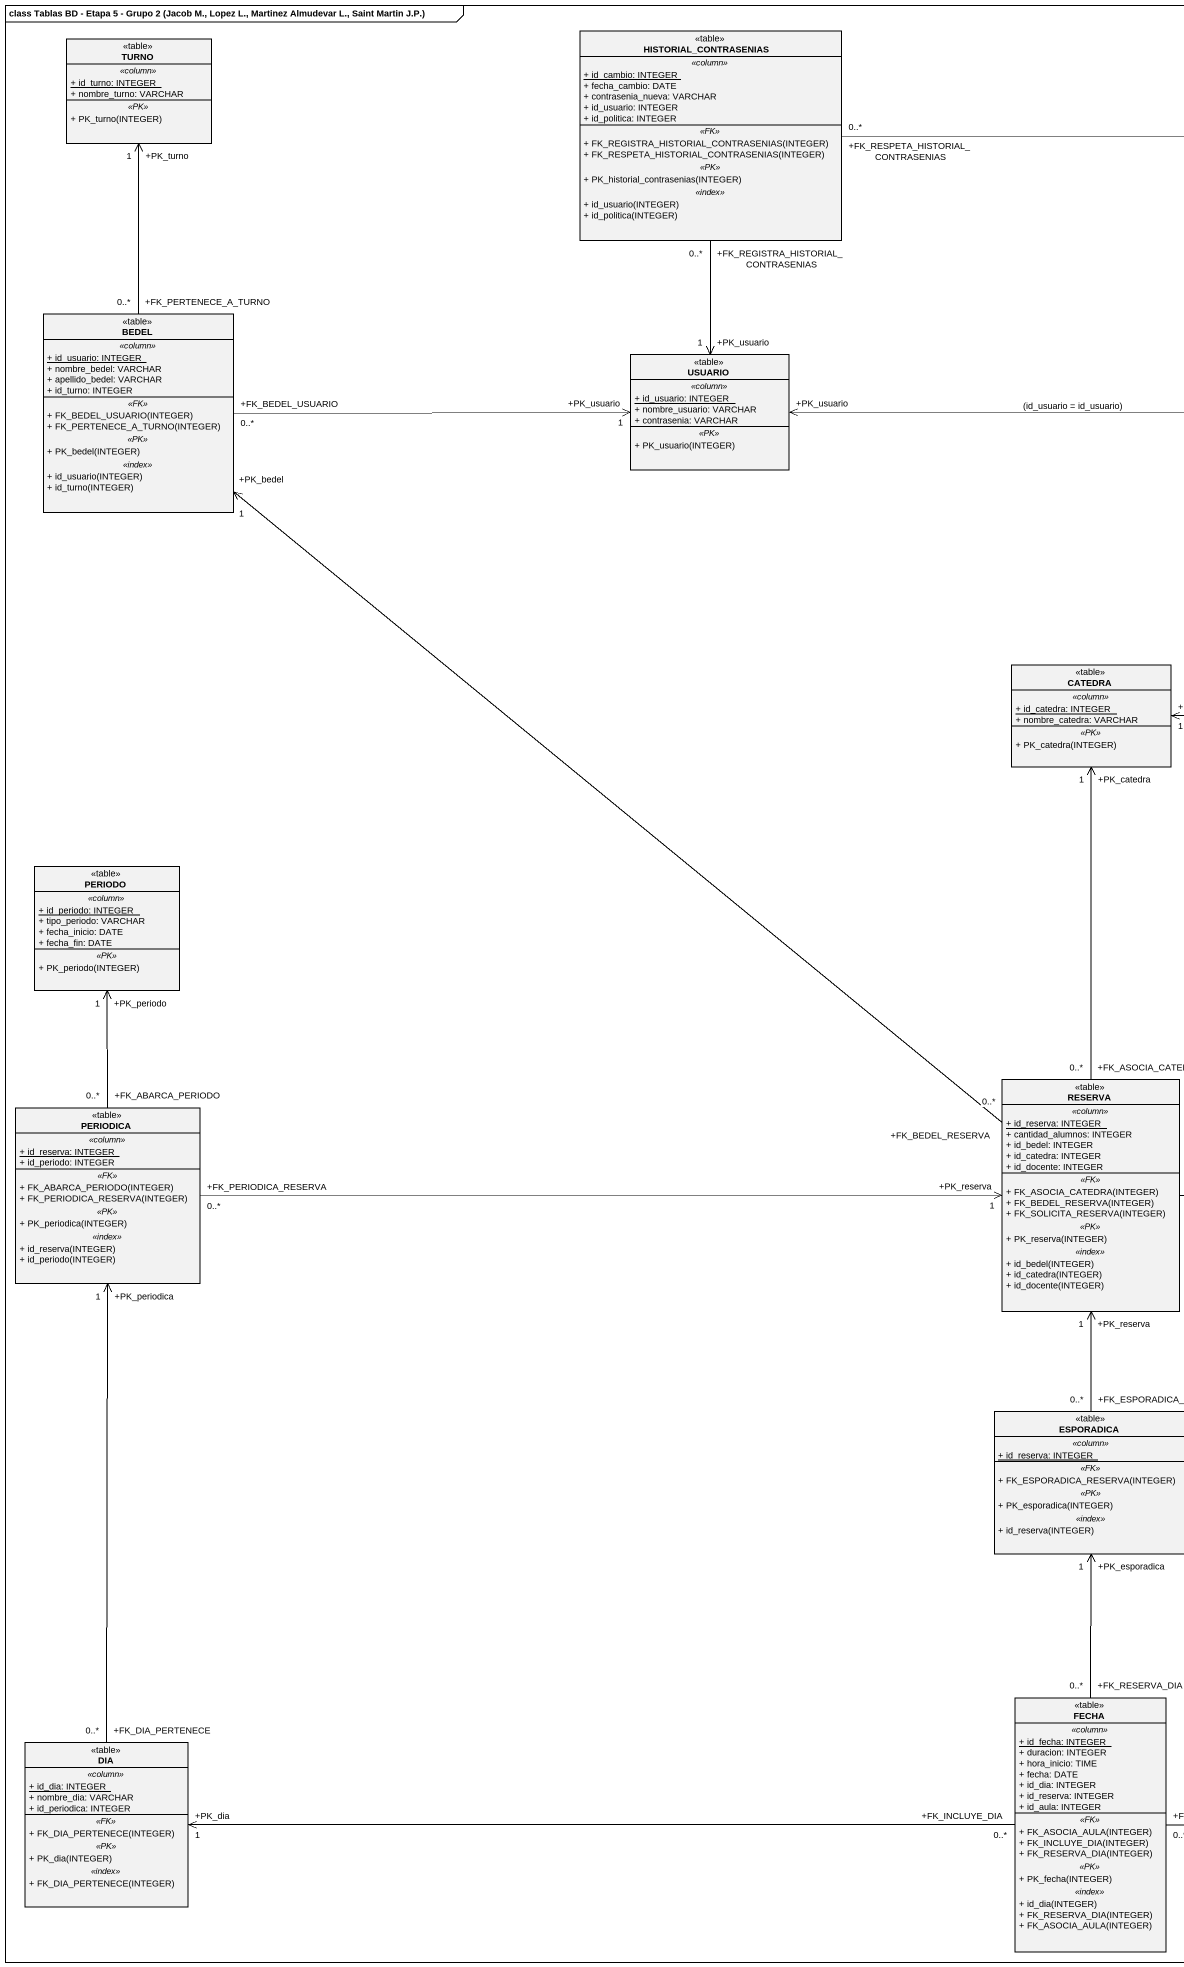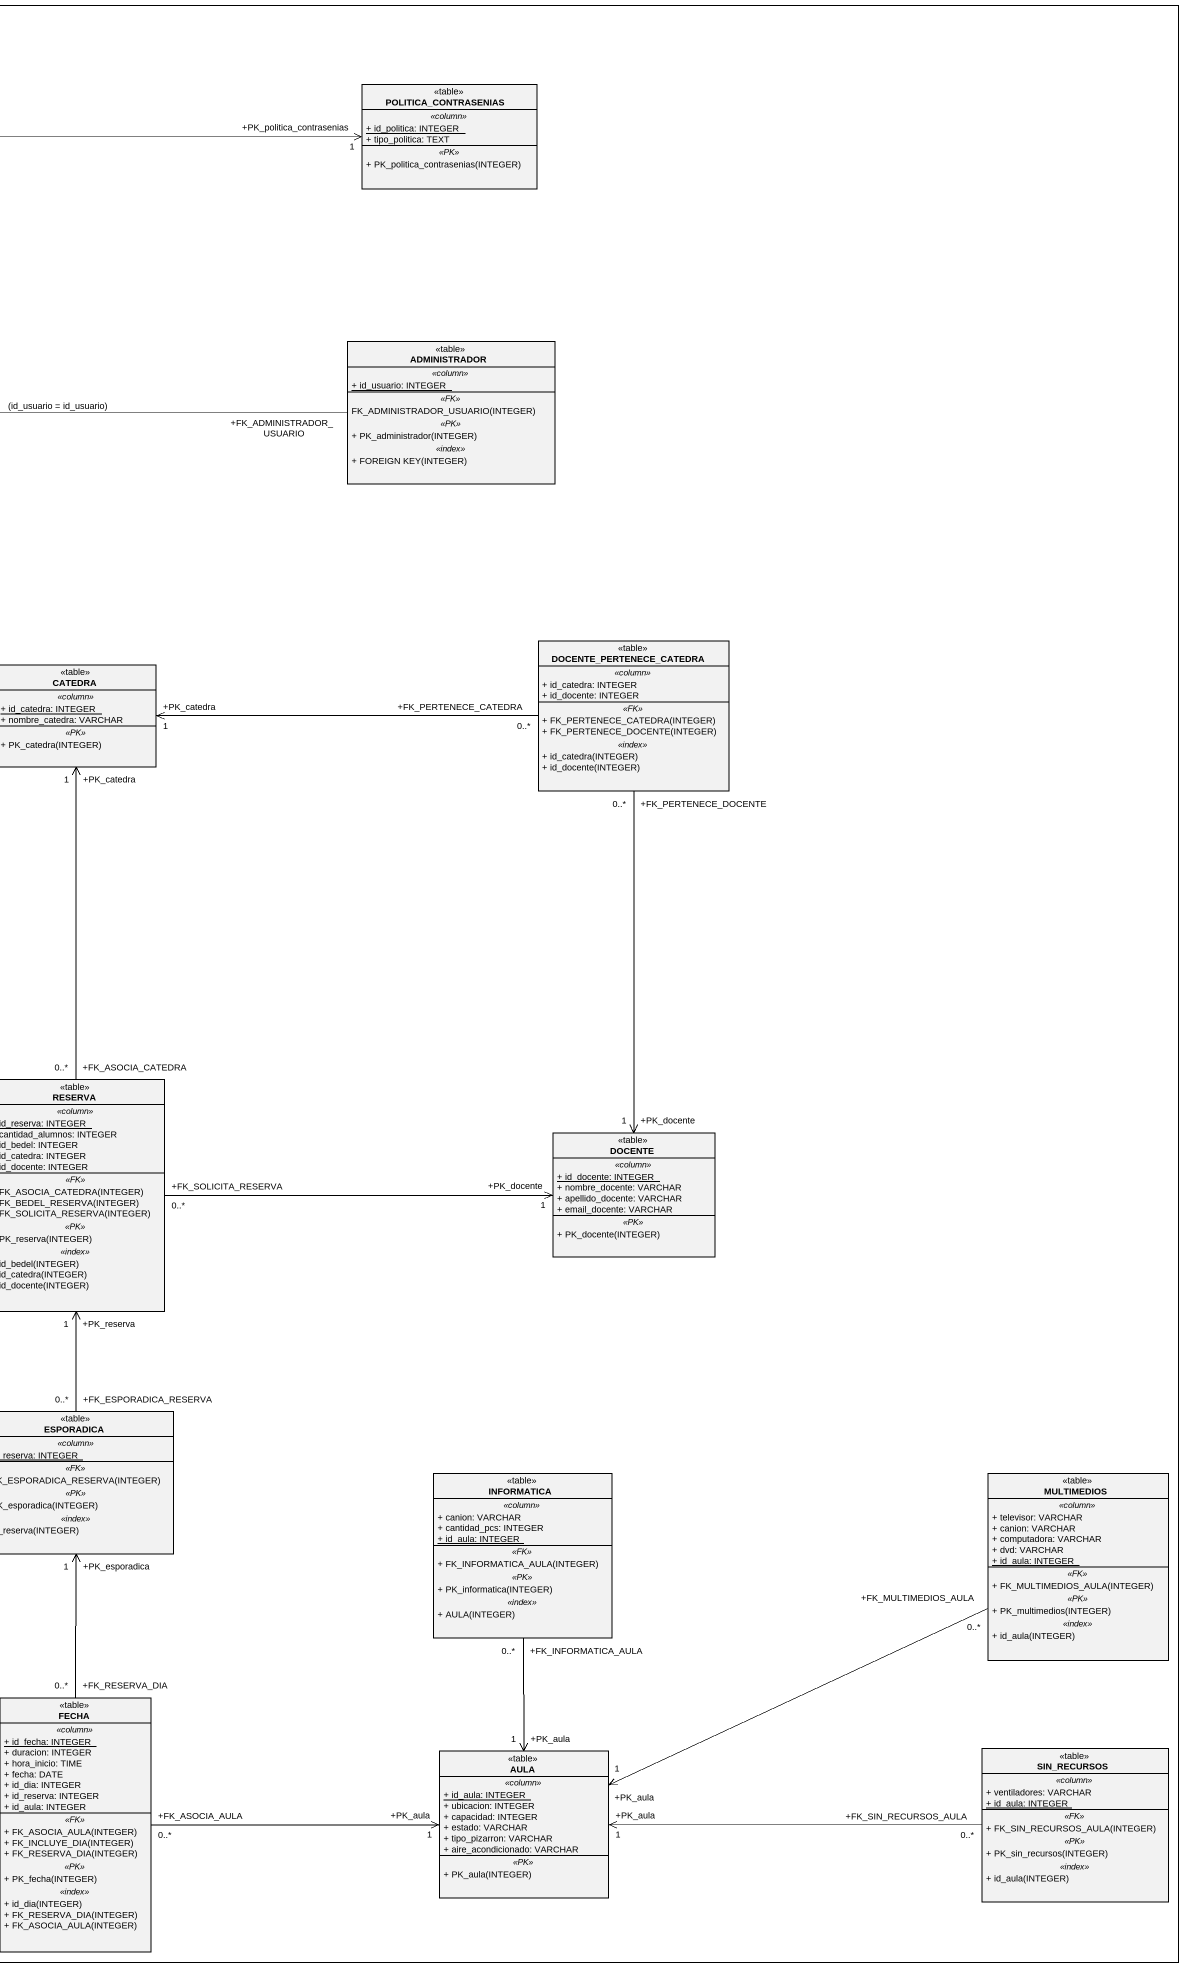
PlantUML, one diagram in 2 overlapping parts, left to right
@startuml
mainframe class Tablas BD - Etapa 5 - Grupo 2 (Jacob M., Lopez L., Martinez Almudevar L., Saint Martin J.P.)
hide circle
hide empty members
skinparam classAttributeIconSize 0
class TURNO <<table>> {
  .. <<column>> ..
  {static} + id_turno: INTEGER
  + nombre_turno: VARCHAR
  .. <<PK>> ..
  + PK_turno(INTEGER)
}
class HISTORIAL_CONTRASENIAS <<table>> {
  .. <<column>> ..
  {static} + id_cambio: INTEGER
  + fecha_cambio: DATE
  + contrasenia_nueva: VARCHAR
  + id_usuario: INTEGER
  + id_politica: INTEGER
  .. <<FK>> ..
  + FK_REGISTRA_HISTORIAL_CONTRASENIAS(INTEGER)
  + FK_RESPETA_HISTORIAL_CONTRASENIAS(INTEGER)
  .. <<PK>> ..
  + PK_historial_contrasenias(INTEGER)
  .. <<index>> ..
  + id_usuario(INTEGER)
  + id_politica(INTEGER)
}
class POLITICA_CONTRASENIAS <<table>> {
  .. <<column>> ..
  {static} + id_politica: INTEGER
  + tipo_politica: TEXT
  .. <<PK>> ..
  + PK_politica_contrasenias(INTEGER)
}
class BEDEL <<table>> {
  .. <<column>> ..
  {static} + id_usuario: INTEGER
  + nombre_bedel: VARCHAR
  + apellido_bedel: VARCHAR
  + id_turno: INTEGER
  .. <<FK>> ..
  + FK_BEDEL_USUARIO(INTEGER)
  + FK_PERTENECE_A_TURNO(INTEGER)
  .. <<PK>> ..
  + PK_bedel(INTEGER)
  .. <<index>> ..
  + id_usuario(INTEGER)
  + id_turno(INTEGER)
}
class ADMINISTRADOR <<table>> {
  .. <<column>> ..
  {static} + id_usuario: INTEGER
  .. <<FK>> ..
  FK_ADMINISTRADOR_USUARIO(INTEGER)
  .. <<PK>> ..
  + PK_administrador(INTEGER)
  .. <<index>> ..
  + FOREIGN KEY(INTEGER)
}
class USUARIO <<table>> {
  .. <<column>> ..
  {static} + id_usuario: INTEGER
  + nombre_usuario: VARCHAR
  + contrasenia: VARCHAR
  .. <<PK>> ..
  + PK_usuario(INTEGER)
}
class DOCENTE_PERTENECE_CATEDRA <<table>> {
  .. <<column>> ..
  + id_catedra: INTEGER
  + id_docente: INTEGER
  .. <<FK>> ..
  + FK_PERTENECE_CATEDRA(INTEGER)
  + FK_PERTENECE_DOCENTE(INTEGER)
  .. <<index>> ..
  + id_catedra(INTEGER)
  + id_docente(INTEGER)
}
class CATEDRA <<table>> {
  .. <<column>> ..
  {static} + id_catedra: INTEGER
  + nombre_catedra: VARCHAR
  .. <<PK>> ..
  + PK_catedra(INTEGER)
}
class PERIODO <<table>> {
  .. <<column>> ..
  {static} + id_periodo: INTEGER
  + tipo_periodo: VARCHAR
  + fecha_inicio: DATE
  + fecha_fin: DATE
  .. <<PK>> ..
  + PK_periodo(INTEGER)
}
class RESERVA <<table>> {
  .. <<column>> ..
  {static} + id_reserva: INTEGER
  + cantidad_alumnos: INTEGER
  + id_bedel: INTEGER
  + id_catedra: INTEGER
  + id_docente: INTEGER
  .. <<FK>> ..
  + FK_ASOCIA_CATEDRA(INTEGER)
  + FK_BEDEL_RESERVA(INTEGER)
  + FK_SOLICITA_RESERVA(INTEGER)
  .. <<PK>> ..
  + PK_reserva(INTEGER)
  .. <<index>> ..
  + id_bedel(INTEGER)
  + id_catedra(INTEGER)
  + id_docente(INTEGER)
}
class PERIODICA <<table>> {
  .. <<column>> ..
  {static} + id_reserva: INTEGER
  + id_periodo: INTEGER
  .. <<FK>> ..
  + FK_ABARCA_PERIODO(INTEGER)
  + FK_PERIODICA_RESERVA(INTEGER)
  .. <<PK>> ..
  + PK_periodica(INTEGER)
  .. <<index>> ..
  + id_reserva(INTEGER)
  + id_periodo(INTEGER)
}
class DOCENTE <<table>> {
  .. <<column>> ..
  {static} + id_docente: INTEGER
  + nombre_docente: VARCHAR
  + apellido_docente: VARCHAR
  + email_docente: VARCHAR
  .. <<PK>> ..
  + PK_docente(INTEGER)
}
class ESPORADICA <<table>> {
  .. <<column>> ..
  {static} + id_reserva: INTEGER
  .. <<FK>> ..
  + FK_ESPORADICA_RESERVA(INTEGER)
  .. <<PK>> ..
  + PK_esporadica(INTEGER)
  .. <<index>> ..
  + id_reserva(INTEGER)
}
class INFORMATICA <<table>> {
  .. <<column>> ..
  + canion: VARCHAR
  + cantidad_pcs: INTEGER
  {static} + id_aula: INTEGER
  .. <<FK>> ..
  + FK_INFORMATICA_AULA(INTEGER)
  .. <<PK>> ..
  + PK_informatica(INTEGER)
  .. <<index>> ..
  + AULA(INTEGER)
}
class MULTIMEDIOS <<table>> {
  .. <<column>> ..
  + televisor: VARCHAR
  + canion: VARCHAR
  + computadora: VARCHAR
  + dvd: VARCHAR
  {static} + id_aula: INTEGER
  .. <<FK>> ..
  + FK_MULTIMEDIOS_AULA(INTEGER)
  .. <<PK>> ..
  + PK_multimedios(INTEGER)
  .. <<index>> ..
  + id_aula(INTEGER)
}
class FECHA <<table>> {
  .. <<column>> ..
  {static} + id_fecha: INTEGER
  + duracion: INTEGER
  + hora_inicio: TIME
  + fecha: DATE
  + id_dia: INTEGER
  + id_reserva: INTEGER
  + id_aula: INTEGER
  .. <<FK>> ..
  + FK_ASOCIA_AULA(INTEGER)
  + FK_INCLUYE_DIA(INTEGER)
  + FK_RESERVA_DIA(INTEGER)
  .. <<PK>> ..
  + PK_fecha(INTEGER)
  .. <<index>> ..
  + id_dia(INTEGER)
  + FK_RESERVA_DIA(INTEGER)
  + FK_ASOCIA_AULA(INTEGER)
}
class DIA <<table>> {
  .. <<column>> ..
  {static} + id_dia: INTEGER
  + nombre_dia: VARCHAR
  + id_periodica: INTEGER
  .. <<FK>> ..
  + FK_DIA_PERTENECE(INTEGER)
  .. <<PK>> ..
  + PK_dia(INTEGER)
  .. <<index>> ..
  + FK_DIA_PERTENECE(INTEGER)
}
class AULA <<table>> {
  .. <<column>> ..
  {static} + id_aula: INTEGER
  + ubicacion: INTEGER
  + capacidad: INTEGER
  + estado: VARCHAR
  + tipo_pizarron: VARCHAR
  + aire_acondicionado: VARCHAR
  .. <<PK>> ..
  + PK_aula(INTEGER)
}
class SIN_RECURSOS <<table>> {
  .. <<column>> ..
  + ventiladores: VARCHAR
  {static} + id_aula: INTEGER
  .. <<FK>> ..
  + FK_SIN_RECURSOS_AULA(INTEGER)
  .. <<PK>> ..
  + PK_sin_recursos(INTEGER)
  .. <<index>> ..
  + id_aula(INTEGER)
}
HISTORIAL_CONTRASENIAS "+FK_RESPETA_HISTORIAL_CONTRASENIAS\n0..*" -right-> "+PK_politica_contrasenias\n1" POLITICA_CONTRASENIAS
HISTORIAL_CONTRASENIAS "+FK_REGISTRA_HISTORIAL_CONTRASENIAS\n0..*" --> "+PK_usuario\n1" USUARIO
BEDEL "+FK_PERTENECE_A_TURNO\n0..*" -up-> "+PK_turno\n1" TURNO
BEDEL "+FK_BEDEL_USUARIO\n0..*" -right-> "+PK_usuario\n1" USUARIO
ADMINISTRADOR "+FK_ADMINISTRADOR_USUARIO" -left-> "+PK_usuario" USUARIO : (id_usuario = id_usuario)
DOCENTE_PERTENECE_CATEDRA "+FK_PERTENECE_CATEDRA\n0..*" -left-> "+PK_catedra\n1" CATEDRA
DOCENTE_PERTENECE_CATEDRA "+FK_PERTENECE_DOCENTE\n0..*" --> "+PK_docente\n1" DOCENTE
RESERVA "+FK_BEDEL_RESERVA\n0..*" -up-> "+PK_bedel\n1" BEDEL
RESERVA "+FK_ASOCIA_CATEDRA\n0..*" -up-> "+PK_catedra\n1" CATEDRA
RESERVA "+FK_SOLICITA_RESERVA\n0..*" -right-> "+PK_docente\n1" DOCENTE
PERIODICA "+FK_ABARCA_PERIODO\n0..*" -up-> "+PK_periodo\n1" PERIODO
PERIODICA "+FK_PERIODICA_RESERVA\n0..*" -right-> "+PK_reserva\n1" RESERVA
ESPORADICA "+FK_ESPORADICA_RESERVA\n0..*" -up-> "+PK_reserva\n1" RESERVA
INFORMATICA "+FK_INFORMATICA_AULA\n0..*" --> "+PK_aula\n1" AULA
MULTIMEDIOS "+FK_MULTIMEDIOS_AULA\n0..*" -left-> "+PK_aula\n1" AULA
FECHA "+FK_RESERVA_DIA\n0..*" -up-> "+PK_esporadica\n1" ESPORADICA
FECHA "+FK_INCLUYE_DIA\n0..*" -left-> "+PK_dia\n1" DIA
FECHA "+FK_ASOCIA_AULA\n0..*" -right-> "+PK_aula\n1" AULA
DIA "+FK_DIA_PERTENECE\n0..*" -up-> "+PK_periodica\n1" PERIODICA
SIN_RECURSOS "+FK_SIN_RECURSOS_AULA\n0..*" -left-> "+PK_aula\n1" AULA
@enduml
